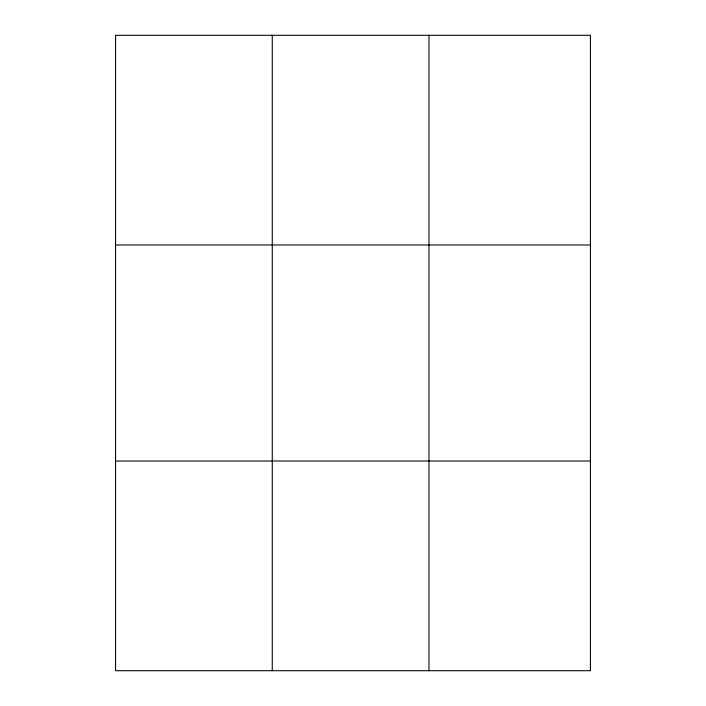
<?xml version="1.0" encoding="UTF-8"?>
<svg xmlns="http://www.w3.org/2000/svg" width="706" height="706" viewBox="0 0 706 706"><rect width="100%" height="100%" fill="white"/><g stroke="black" fill="none" stroke-linecap="round" stroke-linejoin="round"><path stroke-width="1.06" d="M272.269 670.7L272.269 35.3M428.974 670.7L428.974 35.3M590.437 244.982L590.437 35.3L115.563 35.3L115.563 670.7L590.437 670.7L590.437 244.982L115.563 244.982M115.563 461.018L590.437 461.018"/></g></svg>
